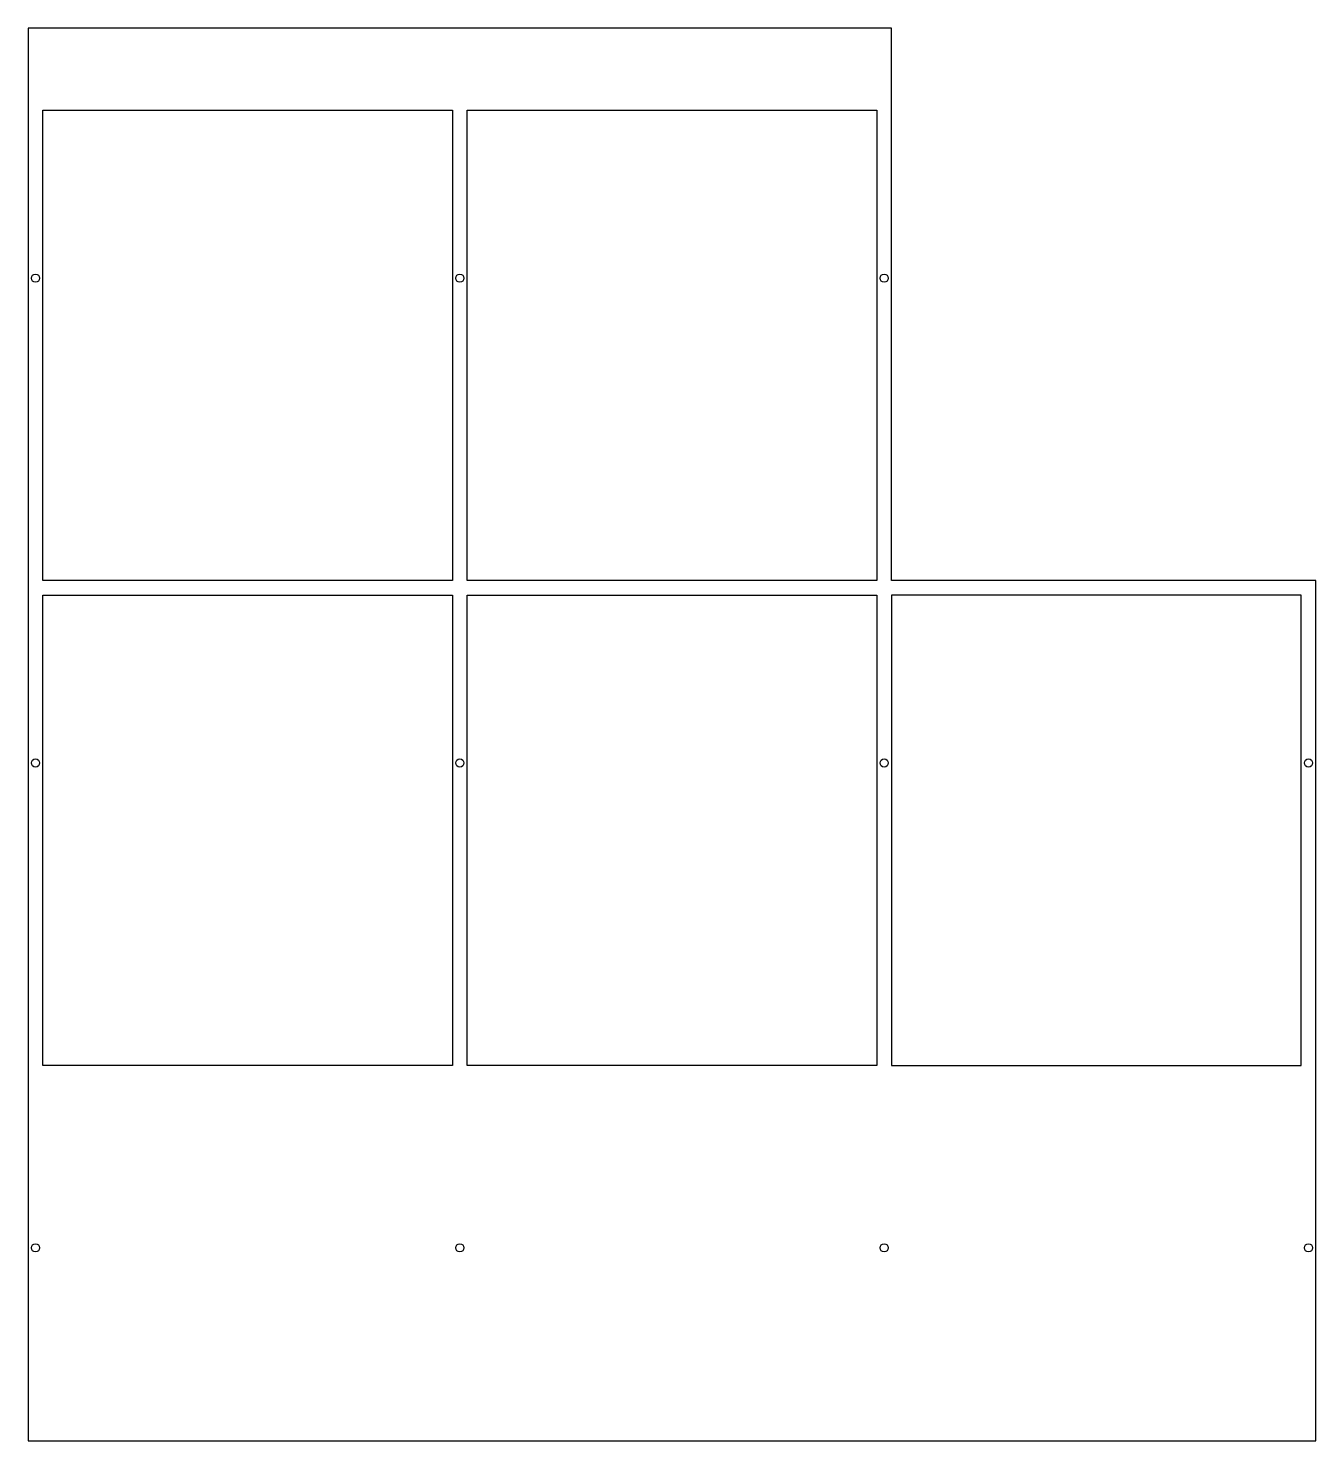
# Model space of a CAD drawing. Header units: millimetres. Extents: x 0 to 534, y 0 to 586.
import ezdxf

# ---------------------------------------------------------------- set-up
doc = ezdxf.new("R2010")
doc.units = ezdxf.units.MM

msp = doc.modelspace()

# ---------------------------------------------------------------- linework, layer by layer
at = {"color": 7, "linetype": 'Continuous', "lineweight": 25}
for p, q in [((358, 585.6), (0, 585.6)), ((0, 585.6), (0, 0)), ((358, 356.6), (358, 585.6)), ((6, 356.6), (6, 551.6)), ((6, 551.6), (176, 551.6)), ((176, 551.6), (176, 356.6)), ((182, 356.6), (182, 551.6)), ((182, 551.6), (352, 551.6)), ((352, 551.6), (352, 356.6)), ((176, 356.6), (6, 356.6)), ((352, 356.6), (182, 356.6)), ((534, 356.6), (358, 356.6)), ((534, 0), (534, 356.6)), ((6, 155.6), (6, 350.6)), ((6, 350.6), (176, 350.6)), ((176, 350.6), (176, 155.6)), ((182, 155.6), (182, 350.6)), ((182, 350.6), (352, 350.6)), ((352, 350.6), (352, 155.6)), ((358, 350.6), (358, 155.6)), ((528, 350.6), (358, 350.6)), ((528, 155.6), (528, 350.6)), ((176, 155.6), (6, 155.6)), ((352, 155.6), (182, 155.6)), ((358, 155.6), (528, 155.6)), ((0, 0), (534, 0))]:
    msp.add_line(p, q, dxfattribs=at)
for centre in [(3, 482), (179, 482), (355, 482), (3, 281), (179, 281), (355, 281), (531, 281), (3, 80), (179, 80), (355, 80), (531, 80)]:
    msp.add_circle(centre, 1.7, dxfattribs=at)

doc.saveas('drawing.dxf')
